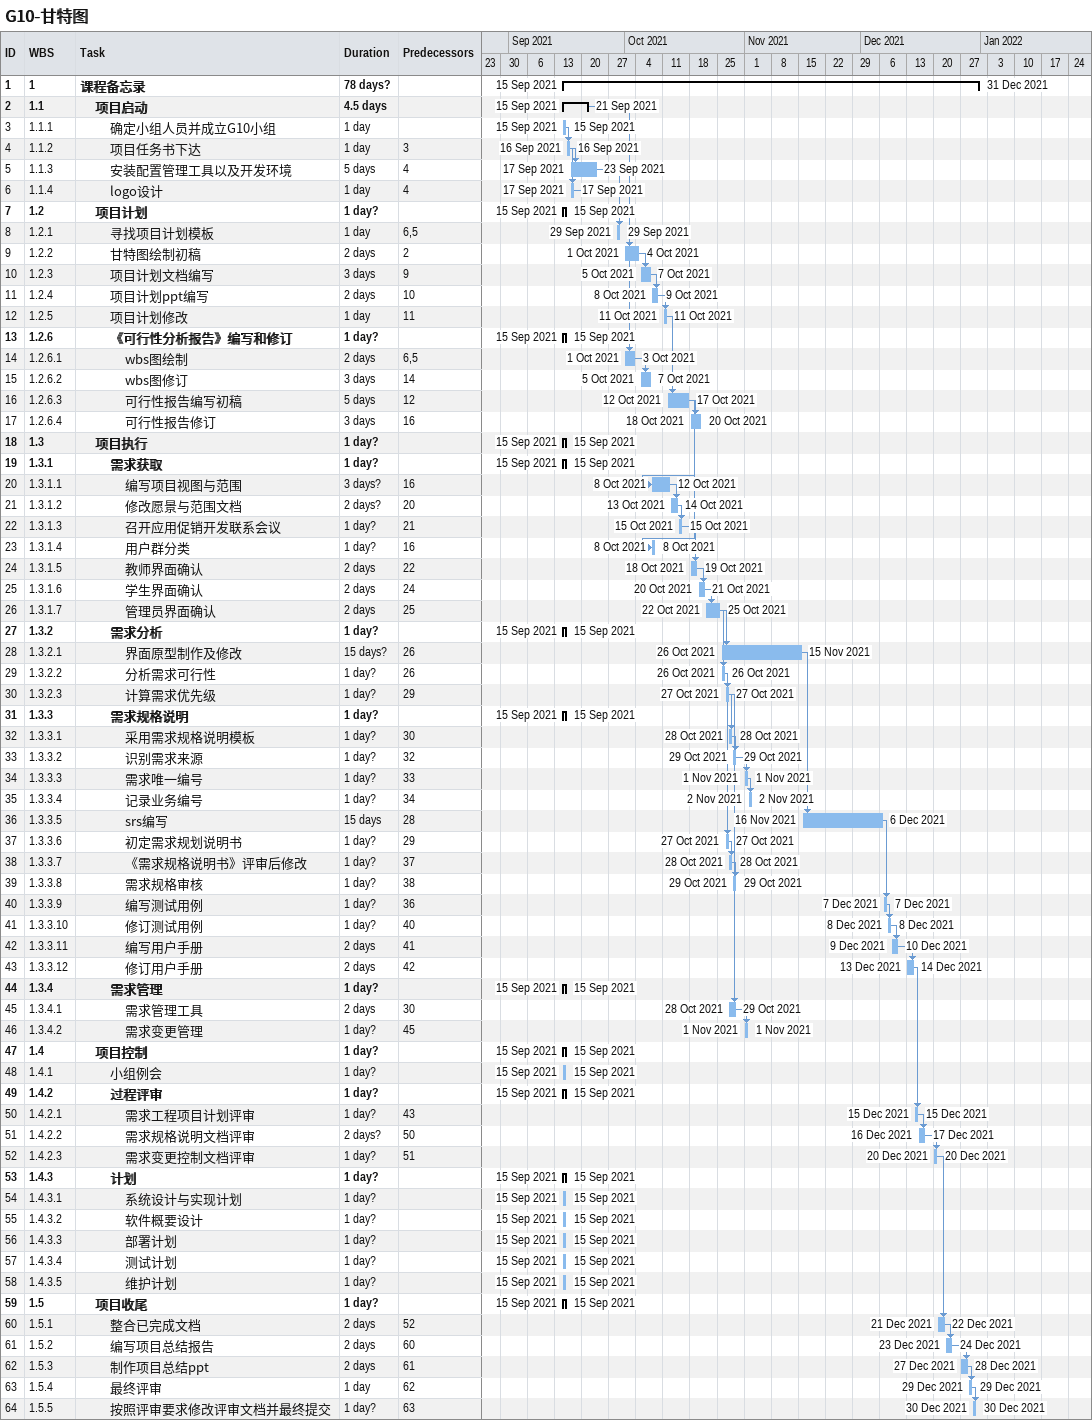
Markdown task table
G10-甘特图

| ID | WBS | Task | Duration | Start | Finish | Predecessors |
|---|---|---|---|---|---|---|
| 1 | 1 | **课程备忘录** | 78d? | 2021-09-15 | 2021-12-31 |  |
| 2 | 1.1 | **项目启动** | 4.5d | 2021-09-15 | 2021-09-21 |  |
| 3 | 1.1.1 | 确定小组人员并成立G10小组 | 1d | 2021-09-15 | 2021-09-15 |  |
| 4 | 1.1.2 | 项目任务书下达 | 1d | 2021-09-16 | 2021-09-16 | 3 |
| 5 | 1.1.3 | 安装配置管理工具以及开发环境 | 5d | 2021-09-17 | 2021-09-23 | 4 |
| 6 | 1.1.4 | logo设计 | 1d | 2021-09-17 | 2021-09-17 | 4 |
| 7 | 1.2 | **项目计划** | 1d? | 2021-09-15 | 2021-09-15 |  |
| 8 | 1.2.1 | 寻找项目计划模板 | 1d | 2021-09-29 | 2021-09-29 | 6, 5 |
| 9 | 1.2.2 | 甘特图绘制初稿 | 2d | 2021-10-01 | 2021-10-04 | 2 |
| 10 | 1.2.3 | 项目计划文档编写 | 3d | 2021-10-05 | 2021-10-07 | 9 |
| 11 | 1.2.4 | 项目计划ppt编写 | 2d | 2021-10-08 | 2021-10-09 | 10 |
| 12 | 1.2.5 | 项目计划修改 | 1d | 2021-10-11 | 2021-10-11 | 11 |
| 13 | 1.2.6 | **《可行性分析报告》编写和修订** | 1d? | 2021-09-15 | 2021-09-15 |  |
| 14 | 1.2.6.1 | wbs图绘制 | 2d | 2021-10-01 | 2021-10-03 | 6, 5 |
| 15 | 1.2.6.2 | wbs图修订 | 3d | 2021-10-05 | 2021-10-07 | 14 |
| 16 | 1.2.6.3 | 可行性报告编写初稿 | 5d | 2021-10-12 | 2021-10-17 | 12 |
| 17 | 1.2.6.4 | 可行性报告修订 | 3d | 2021-10-18 | 2021-10-20 | 16 |
| 18 | 1.3 | **项目执行** | 1d? | 2021-09-15 | 2021-09-15 |  |
| 19 | 1.3.1 | **需求获取** | 1d? | 2021-09-15 | 2021-09-15 |  |
| 20 | 1.3.1.1 | 编写项目视图与范围 | 3d? | 2021-10-08 | 2021-10-12 | 16 |
| 21 | 1.3.1.2 | 修改愿景与范围文档 | 2d? | 2021-10-13 | 2021-10-14 | 20 |
| 22 | 1.3.1.3 | 召开应用促销开发联系会议 | 1d? | 2021-10-15 | 2021-10-15 | 21 |
| 23 | 1.3.1.4 | 用户群分类 | 1d? | 2021-10-08 | 2021-10-08 | 16 |
| 24 | 1.3.1.5 | 教师界面确认 | 2d | 2021-10-18 | 2021-10-19 | 22 |
| 25 | 1.3.1.6 | 学生界面确认 | 2d | 2021-10-20 | 2021-10-21 | 24 |
| 26 | 1.3.1.7 | 管理员界面确认 | 2d | 2021-10-22 | 2021-10-25 | 25 |
| 27 | 1.3.2 | **需求分析** | 1d? | 2021-09-15 | 2021-09-15 |  |
| 28 | 1.3.2.1 | 界面原型制作及修改 | 15d? | 2021-10-26 | 2021-11-15 | 26 |
| 29 | 1.3.2.2 | 分析需求可行性 | 1d? | 2021-10-26 | 2021-10-26 | 26 |
| 30 | 1.3.2.3 | 计算需求优先级 | 1d? | 2021-10-27 | 2021-10-27 | 29 |
| 31 | 1.3.3 | **需求规格说明** | 1d? | 2021-09-15 | 2021-09-15 |  |
| 32 | 1.3.3.1 | 采用需求规格说明模板 | 1d? | 2021-10-28 | 2021-10-28 | 30 |
| 33 | 1.3.3.2 | 识别需求来源 | 1d? | 2021-10-29 | 2021-10-29 | 32 |
| 34 | 1.3.3.3 | 需求唯一编号 | 1d? | 2021-11-01 | 2021-11-01 | 33 |
| 35 | 1.3.3.4 | 记录业务编号 | 1d? | 2021-11-02 | 2021-11-02 | 34 |
| 36 | 1.3.3.5 | srs编写 | 15d | 2021-11-16 | 2021-12-06 | 28 |
| 37 | 1.3.3.6 | 初定需求规划说明书 | 1d? | 2021-10-27 | 2021-10-27 | 29 |
| 38 | 1.3.3.7 | 《需求规格说明书》评审后修改 | 1d? | 2021-10-28 | 2021-10-28 | 37 |
| 39 | 1.3.3.8 | 需求规格审核 | 1d? | 2021-10-29 | 2021-10-29 | 38 |
| 40 | 1.3.3.9 | 编写测试用例 | 1d? | 2021-12-07 | 2021-12-07 | 36 |
| 41 | 1.3.3.10 | 修订测试用例 | 1d? | 2021-12-08 | 2021-12-08 | 40 |
| 42 | 1.3.3.11 | 编写用户手册 | 2d | 2021-12-09 | 2021-12-10 | 41 |
| 43 | 1.3.3.12 | 修订用户手册 | 2d | 2021-12-13 | 2021-12-14 | 42 |
| 44 | 1.3.4 | **需求管理** | 1d? | 2021-09-15 | 2021-09-15 |  |
| 45 | 1.3.4.1 | 需求管理工具 | 2d | 2021-10-28 | 2021-10-29 | 30 |
| 46 | 1.3.4.2 | 需求变更管理 | 1d? | 2021-11-01 | 2021-11-01 | 45 |
| 47 | 1.4 | **项目控制** | 1d? | 2021-09-15 | 2021-09-15 |  |
| 48 | 1.4.1 | 小组例会 | 1d? | 2021-09-15 | 2021-09-15 |  |
| 49 | 1.4.2 | **过程评审** | 1d? | 2021-09-15 | 2021-09-15 |  |
| 50 | 1.4.2.1 | 需求工程项目计划评审 | 1d? | 2021-12-15 | 2021-12-15 | 43 |
| 51 | 1.4.2.2 | 需求规格说明文档评审 | 2d? | 2021-12-16 | 2021-12-17 | 50 |
| 52 | 1.4.2.3 | 需求变更控制文档评审 | 1d? | 2021-12-20 | 2021-12-20 | 51 |
| 53 | 1.4.3 | **计划** | 1d? | 2021-09-15 | 2021-09-15 |  |
| 54 | 1.4.3.1 | 系统设计与实现计划 | 1d? | 2021-09-15 | 2021-09-15 |  |
| 55 | 1.4.3.2 | 软件概要设计 | 1d? | 2021-09-15 | 2021-09-15 |  |
| 56 | 1.4.3.3 | 部署计划 | 1d? | 2021-09-15 | 2021-09-15 |  |
| 57 | 1.4.3.4 | 测试计划 | 1d? | 2021-09-15 | 2021-09-15 |  |
| 58 | 1.4.3.5 | 维护计划 | 1d? | 2021-09-15 | 2021-09-15 |  |
| 59 | 1.5 | **项目收尾** | 1d? | 2021-09-15 | 2021-09-15 |  |
| 60 | 1.5.1 | 整合已完成文档 | 2d | 2021-12-21 | 2021-12-22 | 52 |
| 61 | 1.5.2 | 编写项目总结报告 | 2d | 2021-12-23 | 2021-12-24 | 60 |
| 62 | 1.5.3 | 制作项目总结ppt | 2d | 2021-12-27 | 2021-12-28 | 61 |
| 63 | 1.5.4 | 最终评审 | 1d | 2021-12-29 | 2021-12-29 | 62 |
| 64 | 1.5.5 | 按照评审要求修改评审文档并最终提交 | 1d? | 2021-12-30 | 2021-12-30 | 63 |
